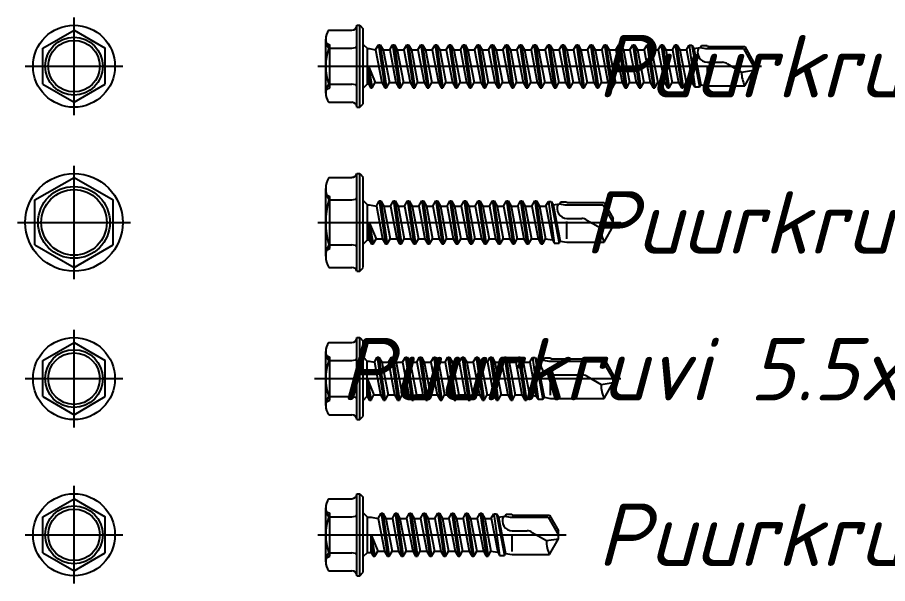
# Model space of a CAD drawing. Header units: millimetres. Extents: x -29692 to 34729, y -8412 to 43293.
# Drawn here: x -16572.2 to -16460.7, y 3917 to 3989.5 of the extents above; entities that cross this region are included whole.
import ezdxf

# ---------------------------------------------------------------- set-up
doc = ezdxf.new("R2010")
doc.units = ezdxf.units.MM
doc.layers.add('_0_004_Текст_01', color=7, linetype='Continuous', lineweight=18)
doc.styles.add('Malmerk_DZ_4', font='isocpeui.ttf', dxfattribs={"height": 4})

# ---------------------------------------------------------------- blocks, each defined once
blk = doc.blocks.new('Puurkruvi_5.5x25')
at = {"color": 0, "linetype": 'ByBlock', "lineweight": -2}
for p, q in [((-4.4, 4.62), (-1.45, 4.62)), ((-0.82, 5.25), (-0.45, 5.25)), ((-0.82, -5.25), (-0.82, 5.25)), ((-0.45, 5.25), (0, 4.8)), ((-0.45, -5.25), (-0.45, 5.25)), ((0, -4.8), (0, 4.8)), ((-4.8, -3.46), (-4.8, 3.46)), ((-4.4, 2.31), (-1.45, 2.31)), ((0, 2.8), (0.55, 2.25)), ((0.55, -2.25), (0.55, 2.25)), ((0.55, 2.25), (0.99, 2.25)), ((0.99, 2.25), (1.92, 2.1)), ((1.92, 2.1), (2.29, 2.75)), ((2.29, 2.75), (2.51, 2.75)), ((2.29, 2.75), (3.09, -2.75)), ((2.51, 2.75), (2.89, 2.1)), ((2.51, 2.75), (3.31, -2.75)), ((3.73, 2.1), (4.1, 2.75)), ((4.1, 2.75), (4.9, -2.75)), ((4.1, 2.75), (4.32, 2.75)), ((4.32, 2.75), (5.12, -2.75)), ((4.32, 2.75), (4.7, 2.1)), ((5.54, 2.1), (5.91, 2.75)), ((5.91, 2.75), (6.13, 2.75)), ((5.91, 2.75), (6.71, -2.75)), ((6.13, 2.75), (6.51, 2.1)), ((6.13, 2.75), (6.93, -2.75)), ((7.35, 2.1), (7.72, 2.75)), ((7.72, 2.75), (8.52, -2.75)), ((7.72, 2.75), (7.94, 2.75)), ((7.94, 2.75), (8.74, -2.75)), ((7.94, 2.75), (8.32, 2.1)), ((9.16, 2.1), (9.53, 2.75)), ((9.53, 2.75), (9.75, 2.75)), ((9.53, 2.75), (10.33, -2.75)), ((9.75, 2.75), (10.13, 2.1)), ((9.75, 2.75), (10.55, -2.75)), ((10.97, 2.1), (11.34, 2.75)), ((11.34, 2.75), (12.14, -2.75)), ((11.34, 2.75), (11.56, 2.75)), ((11.56, 2.75), (12.36, -2.75)), ((11.56, 2.75), (11.94, 2.1)), ((12.78, 2.1), (13.15, 2.75)), ((13.15, 2.75), (13.37, 2.75)), ((13.15, 2.75), (13.95, -2.75)), ((13.37, 2.75), (13.75, 2.1)), ((13.37, 2.75), (14.17, -2.75)), ((14.59, 2.1), (14.96, 2.75)), ((14.96, 2.75), (15.18, 2.75)), ((14.96, 2.75), (15.76, -2.75)), ((15.18, 2.75), (15.56, 2.1)), ((15.18, 2.75), (15.98, -2.75)), ((16.4, 2.11), (16.74, 2.69)), ((16.74, 2.69), (17.08, 2.69)), ((16.74, 2.69), (17.45, -2.64)), ((17.08, 2.69), (17.34, 2.25)), ((17.08, 2.69), (18.08, -2.64)), ((17.34, 2.25), (18.15, 2.38)), ((17.34, 2.25), (18.22, -2.39)), ((18.15, 2.38), (18.3, 2.64)), ((18.15, 2.38), (18.83, 2.25)), ((18.3, 2.64), (19.03, 2.64)), ((18.83, 2.25), (23.7, 2.25)), ((19.03, 2.64), (19.09, 2.53)), ((19.09, 2.53), (23.86, 2.53)), ((23.7, 2.25), (25, -0.05)), ((23.86, 2.53), (25, 0.5)), ((1.92, 2.1), (2.71, -2.1)), ((2.89, 2.1), (3.73, 2.1)), ((2.89, 2.1), (3.68, -2.1)), ((3.73, 2.1), (4.52, -2.1)), ((4.7, 2.1), (5.49, -2.1)), ((4.7, 2.1), (5.54, 2.1)), ((5.54, 2.1), (6.33, -2.1)), ((6.51, 2.1), (7.35, 2.1)), ((6.51, 2.1), (7.3, -2.1)), ((7.35, 2.1), (8.14, -2.1)), ((8.32, 2.1), (9.11, -2.1)), ((8.32, 2.1), (9.16, 2.1)), ((9.16, 2.1), (9.95, -2.1)), ((10.13, 2.1), (10.97, 2.1)), ((10.13, 2.1), (10.92, -2.1)), ((10.97, 2.1), (11.76, -2.1)), ((11.94, 2.1), (12.73, -2.1)), ((11.94, 2.1), (12.78, 2.1)), ((12.78, 2.1), (13.57, -2.1)), ((13.75, 2.1), (14.54, -2.1)), ((13.75, 2.1), (14.59, 2.1)), ((14.59, 2.1), (15.38, -2.1)), ((15.56, 2.1), (16.35, -2.1)), ((15.56, 2.1), (16.35, 2.1)), ((16.35, 2.1), (16.4, 2.11)), ((16.4, 2.11), (17.22, -2.24)), ((-5.8, 0), (26, 0)), ((0.99, -2.25), (0.99, 0)), ((0.99, 0), (1.87, -2.1)), ((0.99, 0), (1.5, -2.75)), ((0.99, 0), (1.28, -2.75)), ((19.07, 0.5), (21.01, 0.5)), ((19.07, -2.12), (19.07, 0.1)), ((21.65, 0.3), (23.46, -0.74)), ((25, -0.5), (25, 0.5)), ((23.46, -0.74), (25, -0.5)), ((23.86, -2.53), (25, -0.5)), ((1.5, -2.75), (1.87, -2.1)), ((1.87, -2.1), (2.71, -2.1)), ((2.71, -2.1), (3.09, -2.75)), ((3.31, -2.75), (3.68, -2.1)), ((3.68, -2.1), (4.52, -2.1)), ((4.52, -2.1), (4.9, -2.75)), ((5.12, -2.75), (5.49, -2.1)), ((5.49, -2.1), (6.33, -2.1)), ((6.33, -2.1), (6.71, -2.75)), ((6.93, -2.75), (7.3, -2.1)), ((7.3, -2.1), (8.14, -2.1)), ((8.14, -2.1), (8.52, -2.75)), ((8.74, -2.75), (9.11, -2.1)), ((9.11, -2.1), (9.95, -2.1)), ((9.95, -2.1), (10.33, -2.75)), ((10.55, -2.75), (10.92, -2.1)), ((10.92, -2.1), (11.76, -2.1)), ((11.76, -2.1), (12.14, -2.75)), ((12.36, -2.75), (12.73, -2.1)), ((12.73, -2.1), (13.57, -2.1)), ((13.57, -2.1), (13.95, -2.75)), ((14.17, -2.75), (14.54, -2.1)), ((14.54, -2.1), (15.38, -2.1)), ((15.38, -2.1), (15.76, -2.75)), ((15.98, -2.75), (16.35, -2.1)), ((16.35, -2.1), (17.22, -2.24)), ((-4.4, -2.31), (-1.45, -2.31)), ((0, -2.8), (0.55, -2.25)), ((0.55, -2.25), (0.99, -2.25)), ((0.99, -2.25), (1.28, -2.75)), ((1.28, -2.75), (1.5, -2.75)), ((3.09, -2.75), (3.31, -2.75)), ((4.9, -2.75), (5.12, -2.75)), ((6.71, -2.75), (6.93, -2.75)), ((8.52, -2.75), (8.74, -2.75)), ((10.33, -2.75), (10.55, -2.75)), ((12.14, -2.75), (12.36, -2.75)), ((13.95, -2.75), (14.17, -2.75)), ((15.76, -2.75), (15.98, -2.75)), ((17.22, -2.24), (17.45, -2.64)), ((17.45, -2.64), (18.08, -2.64)), ((18.08, -2.64), (18.22, -2.39)), ((18.22, -2.39), (19.07, -2.53)), ((19.07, -2.53), (23.86, -2.53)), ((-4.4, -4.62), (-1.45, -4.62)), ((-0.82, -5.25), (-0.45, -5.25)), ((-0.45, -5.25), (0, -4.8))]:
    blk.add_line(p, q, dxfattribs=at)
at = {"color": 0, "linetype": 'ByBlock', "lineweight": -2, "ltscale": 0.3}
for p, q in [((-4.8, 3), (-4.3, 2.75)), ((-4.3, -2.75), (-4.3, 2.75)), ((-4.8, -3), (-4.3, -2.75))]:
    blk.add_line(p, q, dxfattribs=at)
at = {"color": 0, "linetype": 'ByBlock', "lineweight": -2}
for points in [[(-1.45, 2.31), (-1.01, 2.4), (-0.82, 2.61)], [(-0.82, -2.61), (-1.01, -2.4), (-1.45, -2.31)]]:
    blk.add_lwpolyline(points, dxfattribs=at)
for centre, radius, start, end in [((-2.93, 3.46), 1.87, 141.7868, 218.2132), ((-1.45, 5.25), 0.631, 270, 0), ((2.07, 0), 6.87, 160.3471, 199.6529), ((19.11, 1.79), 1.29, 154.1863, 268.3379), ((21.01, -0.63), 1.13, 55.3314, 89.8989), ((27.29, -0.82), 3.83, 178.9419, 206.5256), ((-2.93, -3.46), 1.87, 141.7868, 218.2136), ((-1.45, -5.25), 0.631, 0, 90)]:
    blk.add_arc(centre, radius, start, end, dxfattribs=at)
blk = doc.blocks.new('Puurkruvi 5.5 pealt')
at = {"color": 0, "linetype": 'ByBlock', "lineweight": -2}
for p, q in [((0, -6.25), (0, 6.25)), ((-4, 2.31), (0, 4.62)), ((0, 4.62), (4, 2.31)), ((-4, -2.31), (-4, 2.31)), ((4, -2.31), (4, 2.31)), ((-6.25, 0), (6.25, 0)), ((-4, -2.31), (0, -4.62)), ((0, -4.62), (4, -2.31))]:
    blk.add_line(p, q, dxfattribs=at)
for radius in [5.25, 3.7, 3.3]:
    blk.add_circle((0, 0), radius, dxfattribs=at)
blk = doc.blocks.new('Puurkruvi 5.5 pealt M10')
at = {"color": 0, "linetype": 'ByBlock', "lineweight": -2}
for p, q in [((0, -7.25), (0, 7.25)), ((-5, 2.89), (0, 5.77)), ((0, 5.77), (5, 2.89)), ((-5, -2.89), (-5, 2.89)), ((5, -2.89), (5, 2.89)), ((-7.25, 0), (7.25, 0)), ((-5, -2.89), (0, -5.77)), ((0, -5.77), (5, -2.89))]:
    blk.add_line(p, q, dxfattribs=at)
for radius in [6.25, 4.6, 4.2]:
    blk.add_circle((0, 0), radius, dxfattribs=at)
blk = doc.blocks.new('Puurkruvi 5.5x32')
at = {"color": 0, "linetype": 'ByBlock', "lineweight": -2}
for p, q in [((-4.4, 5.77), (-1.45, 5.77)), ((-0.82, 6.25), (-0.45, 6.25)), ((-0.82, -6.25), (-0.82, 6.25)), ((-0.45, 6.25), (0, 5.8)), ((-0.45, -6.25), (-0.45, 6.25)), ((0, -5.77), (0, 5.77)), ((-4.8, -4.33), (-4.8, 4.33)), ((-4.4, 2.89), (-1.45, 2.89)), ((0, 2.8), (0.55, 2.25)), ((0.55, -2.25), (0.55, 2.25)), ((0.55, 2.25), (0.75, 2.25)), ((0.75, 2.25), (1.68, 2.1)), ((1.68, 2.1), (2.05, 2.75)), ((2.05, 2.75), (2.27, 2.75)), ((2.05, 2.75), (2.85, -2.75)), ((2.27, 2.75), (2.65, 2.1)), ((2.27, 2.75), (3.07, -2.75)), ((3.49, 2.1), (3.86, 2.75)), ((3.86, 2.75), (4.66, -2.75)), ((3.86, 2.75), (4.08, 2.75)), ((4.08, 2.75), (4.88, -2.75)), ((4.08, 2.75), (4.46, 2.1)), ((5.3, 2.1), (5.67, 2.75)), ((5.67, 2.75), (5.89, 2.75)), ((5.67, 2.75), (6.47, -2.75)), ((5.89, 2.75), (6.27, 2.1)), ((5.89, 2.75), (6.69, -2.75)), ((7.11, 2.1), (7.48, 2.75)), ((7.48, 2.75), (8.28, -2.75)), ((7.48, 2.75), (7.7, 2.75)), ((7.7, 2.75), (8.5, -2.75)), ((7.7, 2.75), (8.08, 2.1)), ((8.92, 2.1), (9.29, 2.75)), ((9.29, 2.75), (9.51, 2.75)), ((9.29, 2.75), (10.09, -2.75)), ((9.51, 2.75), (9.89, 2.1)), ((9.51, 2.75), (10.31, -2.75)), ((10.73, 2.1), (11.1, 2.75)), ((11.1, 2.75), (11.9, -2.75)), ((11.1, 2.75), (11.32, 2.75)), ((11.32, 2.75), (12.12, -2.75)), ((11.32, 2.75), (11.7, 2.1)), ((12.54, 2.1), (12.91, 2.75)), ((12.91, 2.75), (13.13, 2.75)), ((12.91, 2.75), (13.71, -2.75)), ((13.13, 2.75), (13.51, 2.1)), ((13.13, 2.75), (13.93, -2.75)), ((14.35, 2.1), (14.72, 2.75)), ((14.72, 2.75), (15.52, -2.75)), ((14.72, 2.75), (14.94, 2.75)), ((14.94, 2.75), (15.74, -2.75)), ((14.94, 2.75), (15.32, 2.1)), ((16.16, 2.1), (16.53, 2.75)), ((16.53, 2.75), (16.75, 2.75)), ((16.53, 2.75), (17.33, -2.75)), ((16.75, 2.75), (17.13, 2.1)), ((16.75, 2.75), (17.55, -2.75)), ((17.97, 2.1), (18.34, 2.75)), ((18.34, 2.75), (19.14, -2.75)), ((18.34, 2.75), (18.56, 2.75)), ((18.56, 2.75), (19.36, -2.75)), ((18.56, 2.75), (18.94, 2.1)), ((19.78, 2.1), (20.15, 2.75)), ((20.15, 2.75), (20.37, 2.75)), ((20.15, 2.75), (20.95, -2.75)), ((20.37, 2.75), (20.75, 2.1)), ((20.37, 2.75), (21.17, -2.75)), ((21.59, 2.1), (21.96, 2.75)), ((21.96, 2.75), (22.18, 2.75)), ((21.96, 2.75), (22.76, -2.75)), ((22.18, 2.75), (22.56, 2.1)), ((22.18, 2.75), (22.98, -2.75)), ((23.4, 2.11), (23.74, 2.69)), ((23.74, 2.69), (24.08, 2.69)), ((23.74, 2.69), (24.45, -2.64)), ((24.08, 2.69), (24.34, 2.25)), ((24.08, 2.69), (25.08, -2.64)), ((24.34, 2.25), (25.15, 2.38)), ((24.34, 2.25), (25.22, -2.39)), ((25.15, 2.38), (25.3, 2.64)), ((25.15, 2.38), (25.83, 2.25)), ((25.3, 2.64), (26.03, 2.64)), ((25.83, 2.25), (30.7, 2.25)), ((26.03, 2.64), (26.09, 2.53)), ((26.09, 2.53), (30.86, 2.53)), ((30.7, 2.25), (32, -0.05)), ((30.86, 2.53), (32, 0.5)), ((1.68, 2.1), (2.47, -2.1)), ((2.65, 2.1), (3.49, 2.1)), ((2.65, 2.1), (3.44, -2.1)), ((3.49, 2.1), (4.28, -2.1)), ((4.46, 2.1), (5.25, -2.1)), ((4.46, 2.1), (5.3, 2.1)), ((5.3, 2.1), (6.09, -2.1)), ((6.27, 2.1), (7.11, 2.1)), ((6.27, 2.1), (7.06, -2.1)), ((7.11, 2.1), (7.9, -2.1)), ((8.08, 2.1), (8.87, -2.1)), ((8.08, 2.1), (8.92, 2.1)), ((8.92, 2.1), (9.71, -2.1)), ((9.89, 2.1), (10.73, 2.1)), ((9.89, 2.1), (10.68, -2.1)), ((10.73, 2.1), (11.52, -2.1)), ((11.7, 2.1), (12.49, -2.1)), ((11.7, 2.1), (12.54, 2.1)), ((12.54, 2.1), (13.33, -2.1)), ((13.51, 2.1), (14.35, 2.1)), ((13.51, 2.1), (14.3, -2.1)), ((14.35, 2.1), (15.14, -2.1)), ((15.32, 2.1), (16.11, -2.1)), ((15.32, 2.1), (16.16, 2.1)), ((16.16, 2.1), (16.95, -2.1)), ((17.13, 2.1), (17.97, 2.1)), ((17.13, 2.1), (17.92, -2.1)), ((17.97, 2.1), (18.76, -2.1)), ((18.94, 2.1), (19.73, -2.1)), ((18.94, 2.1), (19.78, 2.1)), ((19.78, 2.1), (20.57, -2.1)), ((20.75, 2.1), (21.54, -2.1)), ((20.75, 2.1), (21.59, 2.1)), ((21.59, 2.1), (22.38, -2.1)), ((22.56, 2.1), (23.35, -2.1)), ((22.56, 2.1), (23.35, 2.1)), ((23.35, 2.1), (23.4, 2.11)), ((23.4, 2.11), (24.22, -2.24)), ((-5.8, 0), (33, 0)), ((0.75, -2.25), (0.75, 0)), ((0.75, 0), (1.63, -2.1)), ((0.75, 0), (1.26, -2.75)), ((0.75, 0), (1.04, -2.75)), ((26.07, 0.5), (28.01, 0.5)), ((26.07, -2.12), (26.07, 0.1)), ((28.65, 0.3), (30.46, -0.74)), ((32, -0.5), (32, 0.5)), ((30.46, -0.74), (32, -0.5)), ((30.86, -2.52), (32, -0.5)), ((1.26, -2.75), (1.63, -2.1)), ((1.63, -2.1), (2.47, -2.1)), ((2.47, -2.1), (2.85, -2.75)), ((3.07, -2.75), (3.44, -2.1)), ((3.44, -2.1), (4.28, -2.1)), ((4.28, -2.1), (4.66, -2.75)), ((4.88, -2.75), (5.25, -2.1)), ((5.25, -2.1), (6.09, -2.1)), ((6.09, -2.1), (6.47, -2.75)), ((6.69, -2.75), (7.06, -2.1)), ((7.06, -2.1), (7.9, -2.1)), ((7.9, -2.1), (8.28, -2.75)), ((8.5, -2.75), (8.87, -2.1)), ((8.87, -2.1), (9.71, -2.1)), ((9.71, -2.1), (10.09, -2.75)), ((10.31, -2.75), (10.68, -2.1)), ((10.68, -2.1), (11.52, -2.1)), ((11.52, -2.1), (11.9, -2.75)), ((12.12, -2.75), (12.49, -2.1)), ((12.49, -2.1), (13.33, -2.1)), ((13.33, -2.1), (13.71, -2.75)), ((13.93, -2.75), (14.3, -2.1)), ((14.3, -2.1), (15.14, -2.1)), ((15.14, -2.1), (15.52, -2.75)), ((15.74, -2.75), (16.11, -2.1)), ((16.11, -2.1), (16.95, -2.1)), ((16.95, -2.1), (17.33, -2.75)), ((17.55, -2.75), (17.92, -2.1)), ((17.92, -2.1), (18.76, -2.1)), ((18.76, -2.1), (19.14, -2.75)), ((19.36, -2.75), (19.73, -2.1)), ((19.73, -2.1), (20.57, -2.1)), ((20.57, -2.1), (20.95, -2.75)), ((21.17, -2.75), (21.54, -2.1)), ((21.54, -2.1), (22.38, -2.1)), ((22.38, -2.1), (22.76, -2.75)), ((22.98, -2.75), (23.35, -2.1)), ((23.35, -2.1), (24.22, -2.24)), ((-4.4, -2.89), (-1.45, -2.89)), ((0, -2.8), (0.55, -2.25)), ((0.55, -2.25), (0.75, -2.25)), ((0.75, -2.25), (1.04, -2.75)), ((1.04, -2.75), (1.26, -2.75)), ((2.85, -2.75), (3.07, -2.75)), ((4.66, -2.75), (4.88, -2.75)), ((6.47, -2.75), (6.69, -2.75)), ((8.28, -2.75), (8.5, -2.75)), ((10.09, -2.75), (10.31, -2.75)), ((11.9, -2.75), (12.12, -2.75)), ((13.71, -2.75), (13.93, -2.75)), ((15.52, -2.75), (15.74, -2.75)), ((17.33, -2.75), (17.55, -2.75)), ((19.14, -2.75), (19.36, -2.75)), ((20.95, -2.75), (21.17, -2.75)), ((22.76, -2.75), (22.98, -2.75)), ((24.22, -2.24), (24.45, -2.64)), ((24.45, -2.64), (25.08, -2.64)), ((25.08, -2.64), (25.22, -2.39)), ((25.22, -2.39), (26.07, -2.52)), ((26.07, -2.52), (30.86, -2.52)), ((-4.4, -5.77), (-1.45, -5.77)), ((-0.82, -6.25), (-0.45, -6.25)), ((-0.45, -6.25), (0, -5.8))]:
    blk.add_line(p, q, dxfattribs=at)
at = {"color": 0, "linetype": 'ByBlock', "lineweight": -2, "ltscale": 0.3}
for p, q in [((-4.8, 3.58), (-4.3, 3.33)), ((-4.3, -3.33), (-4.3, 3.33)), ((-4.8, -3.58), (-4.3, -3.33))]:
    blk.add_line(p, q, dxfattribs=at)
at = {"color": 0, "linetype": 'ByBlock', "lineweight": -2}
for points in [[(-1.45, 2.89), (-1.01, 2.97), (-0.82, 3.19)], [(-0.82, -3.19), (-1.01, -2.97), (-1.45, -2.89)]]:
    blk.add_lwpolyline(points, dxfattribs=at)
for centre, radius, start, end in [((-2, 4.33), 2.8, 149.0209, 210.9791), ((-1.44, 6.42), 0.642, 269.0048, 345.0939), ((5.82, 0), 10.62, 164.2221, 195.7779), ((26.11, 1.79), 1.29, 154.1863, 268.3379), ((28.01, -0.63), 1.13, 55.3314, 89.8989), ((34.29, -0.82), 3.83, 178.9419, 206.5256), ((-2, -4.33), 2.8, 149.0211, 210.9793), ((-1.44, -6.42), 0.642, 14.9061, 90.9952)]:
    blk.add_arc(centre, radius, start, end, dxfattribs=at)
blk = doc.blocks.new('Puurkruvi_5.5x50')
at = {"color": 0, "linetype": 'ByBlock', "lineweight": -2}
for p, q in [((-4.4, 4.618808), (-1.454381, 4.618808)), ((-0.823189, 5.25), (-0.45, 5.25)), ((-0.823189, -5.25), (-0.823189, 5.25)), ((-0.45, 5.25), (0, 4.8)), ((-0.45, -5.25), (-0.45, 5.25)), ((0, -4.8), (0, 4.8)), ((-4.8, -3.464094), (-4.8, 3.464106)), ((-4.4, 2.309404), (-1.454381, 2.309404)), ((0, 2.8), (0.552064, 2.247936)), ((0.552064, -2.247936), (0.552064, 2.247936)), ((0.552064, 2.247936), (0.75, 2.247936)), ((0.75, 2.247936), (1.57763, 2.1)), ((1.57763, 2.1), (1.952908, 2.75)), ((1.952908, 2.75), (2.170133, 2.75)), ((1.952908, 2.75), (2.749867, -2.75)), ((2.170133, 2.75), (2.545411, 2.1)), ((2.170133, 2.75), (2.967092, -2.75)), ((3.38763, 2.1), (3.762908, 2.75)), ((3.762908, 2.75), (4.559867, -2.75)), ((3.762908, 2.75), (3.980133, 2.75)), ((3.980133, 2.75), (4.777092, -2.75)), ((3.980133, 2.75), (4.355411, 2.1)), ((5.19763, 2.1), (5.572908, 2.75)), ((5.572908, 2.75), (5.790133, 2.75)), ((5.572908, 2.75), (6.369867, -2.75)), ((5.790133, 2.75), (6.165411, 2.1)), ((5.790133, 2.75), (6.587092, -2.75)), ((7.00763, 2.1), (7.382908, 2.75)), ((7.382908, 2.75), (8.179867, -2.75)), ((7.382908, 2.75), (7.600133, 2.75)), ((7.600133, 2.75), (8.397092, -2.75)), ((7.600133, 2.75), (7.975411, 2.1)), ((8.81763, 2.1), (9.192908, 2.75)), ((9.192908, 2.75), (9.410133, 2.75)), ((9.192908, 2.75), (9.989867, -2.75)), ((9.410133, 2.75), (9.785411, 2.1)), ((9.410133, 2.75), (10.207092, -2.75)), ((10.62763, 2.1), (11.002908, 2.75)), ((11.002908, 2.75), (11.799867, -2.75)), ((11.002908, 2.75), (11.220133, 2.75)), ((11.220133, 2.75), (12.017092, -2.75)), ((11.220133, 2.75), (11.595411, 2.1)), ((12.43763, 2.1), (12.812908, 2.75)), ((12.812908, 2.75), (13.030133, 2.75)), ((12.812908, 2.75), (13.609867, -2.75)), ((13.030133, 2.75), (13.405411, 2.1)), ((13.030133, 2.75), (13.827092, -2.75)), ((14.24763, 2.1), (14.622908, 2.75)), ((14.622908, 2.75), (15.419867, -2.75)), ((14.622908, 2.75), (14.840133, 2.75)), ((14.840133, 2.75), (15.637092, -2.75)), ((14.840133, 2.75), (15.215411, 2.1)), ((16.05763, 2.1), (16.432908, 2.75)), ((16.432908, 2.75), (16.650133, 2.75)), ((16.432908, 2.75), (17.229867, -2.75)), ((16.650133, 2.75), (17.025411, 2.1)), ((16.650133, 2.75), (17.447092, -2.75)), ((17.86763, 2.1), (18.242908, 2.75)), ((18.242908, 2.75), (19.039867, -2.75)), ((18.242908, 2.75), (18.460133, 2.75)), ((18.460133, 2.75), (19.257092, -2.75)), ((18.460133, 2.75), (18.835411, 2.1)), ((19.67763, 2.1), (20.052908, 2.75)), ((20.052908, 2.75), (20.270133, 2.75)), ((20.052908, 2.75), (20.849867, -2.75)), ((20.270133, 2.75), (20.645411, 2.1)), ((20.270133, 2.75), (21.067092, -2.75)), ((21.48763, 2.1), (21.862908, 2.75)), ((21.862908, 2.75), (22.080133, 2.75)), ((21.862908, 2.75), (22.659867, -2.75)), ((22.080133, 2.75), (22.455411, 2.1)), ((22.080133, 2.75), (22.877092, -2.75)), ((23.29763, 2.1), (23.672908, 2.75)), ((23.672908, 2.75), (23.890133, 2.75)), ((23.672908, 2.75), (24.469867, -2.75)), ((23.890133, 2.75), (24.265411, 2.1)), ((23.890133, 2.75), (24.687092, -2.75)), ((25.10763, 2.1), (25.482908, 2.75)), ((25.482908, 2.75), (25.700133, 2.75)), ((25.482908, 2.75), (26.279867, -2.75)), ((25.700133, 2.75), (26.075411, 2.1)), ((25.700133, 2.75), (26.497092, -2.75)), ((26.91763, 2.1), (27.292908, 2.75)), ((27.292908, 2.75), (27.510133, 2.75)), ((27.292908, 2.75), (28.089867, -2.75)), ((27.510133, 2.75), (27.885411, 2.1)), ((27.510133, 2.75), (28.307092, -2.75)), ((28.72763, 2.1), (29.102908, 2.75)), ((29.102908, 2.75), (29.320133, 2.75)), ((29.102908, 2.75), (29.899867, -2.75)), ((29.320133, 2.75), (29.695411, 2.1)), ((29.320133, 2.75), (30.117092, -2.75)), ((30.53763, 2.1), (30.912908, 2.75)), ((30.912908, 2.75), (31.130133, 2.75)), ((30.912908, 2.75), (31.709867, -2.75)), ((31.130133, 2.75), (31.505411, 2.1)), ((31.130133, 2.75), (31.927092, -2.75)), ((32.34763, 2.1), (32.722908, 2.75)), ((32.722908, 2.75), (32.940133, 2.75)), ((32.722908, 2.75), (33.519867, -2.75)), ((32.940133, 2.75), (33.315411, 2.1)), ((32.940133, 2.75), (33.737092, -2.75)), ((34.15763, 2.1), (34.532908, 2.75)), ((34.532908, 2.75), (34.750133, 2.75)), ((34.532908, 2.75), (35.329867, -2.75)), ((34.750133, 2.75), (35.125411, 2.1)), ((34.750133, 2.75), (35.547092, -2.75)), ((35.96763, 2.1), (36.342908, 2.75)), ((36.342908, 2.75), (36.560133, 2.75)), ((36.342908, 2.75), (37.139867, -2.75)), ((36.560133, 2.75), (36.935411, 2.1)), ((36.560133, 2.75), (37.357092, -2.75)), ((37.77763, 2.1), (38.152908, 2.75)), ((38.152908, 2.75), (38.370133, 2.75)), ((38.152908, 2.75), (38.949867, -2.75)), ((38.370133, 2.75), (38.745411, 2.1)), ((38.370133, 2.75), (39.167092, -2.75)), ((39.58763, 2.1), (39.962908, 2.75)), ((39.962908, 2.75), (40.180133, 2.75)), ((39.962908, 2.75), (40.759867, -2.75)), ((40.180133, 2.75), (40.555411, 2.1)), ((40.180133, 2.75), (40.977092, -2.75)), ((41.396295, 2.106869), (41.73513, 2.69375)), ((41.73513, 2.69375), (42.081491, 2.69375)), ((41.73513, 2.69375), (42.452892, -2.6375)), ((42.081491, 2.69375), (42.335524, 2.253752)), ((42.081491, 2.69375), (43.077338, -2.6375)), ((42.335524, 2.253752), (43.152897, 2.381578)), ((42.335524, 2.253752), (43.219116, -2.391933)), ((43.152897, 2.381578), (43.300654, 2.6375)), ((43.152897, 2.381578), (43.827847, 2.25)), ((43.300654, 2.6375), (44.027847, 2.6375)), ((43.827847, 2.25), (48.700962, 2.25)), ((44.027847, 2.6375), (44.092799, 2.525)), ((44.092799, 2.525), (48.859733, 2.525)), ((48.700962, 2.25), (50, -0.05)), ((48.859733, 2.525), (50, 0.5)), ((1.57763, 2.1), (2.374589, -2.1)), ((2.545411, 2.1), (3.38763, 2.1)), ((2.545411, 2.1), (3.34237, -2.1)), ((3.38763, 2.1), (4.184589, -2.1)), ((4.355411, 2.1), (5.15237, -2.1)), ((4.355411, 2.1), (5.19763, 2.1)), ((5.19763, 2.1), (5.994589, -2.1)), ((6.165411, 2.1), (7.00763, 2.1)), ((6.165411, 2.1), (6.96237, -2.1)), ((7.00763, 2.1), (7.804589, -2.1)), ((7.975411, 2.1), (8.77237, -2.1)), ((7.975411, 2.1), (8.81763, 2.1)), ((8.81763, 2.1), (9.614589, -2.1)), ((9.785411, 2.1), (10.62763, 2.1)), ((9.785411, 2.1), (10.58237, -2.1)), ((10.62763, 2.1), (11.424589, -2.1)), ((11.595411, 2.1), (12.39237, -2.1)), ((11.595411, 2.1), (12.43763, 2.1)), ((12.43763, 2.1), (13.234589, -2.1)), ((13.405411, 2.1), (14.24763, 2.1)), ((13.405411, 2.1), (14.20237, -2.1)), ((14.24763, 2.1), (15.044589, -2.1)), ((15.215411, 2.1), (16.01237, -2.1)), ((15.215411, 2.1), (16.05763, 2.1)), ((16.05763, 2.1), (16.854589, -2.1)), ((17.025411, 2.1), (17.86763, 2.1)), ((17.025411, 2.1), (17.82237, -2.1)), ((17.86763, 2.1), (18.664589, -2.1)), ((18.835411, 2.1), (19.63237, -2.1)), ((18.835411, 2.1), (19.67763, 2.1)), ((19.67763, 2.1), (20.474589, -2.1)), ((20.645411, 2.1), (21.44237, -2.1)), ((20.645411, 2.1), (21.48763, 2.1)), ((21.48763, 2.1), (22.284589, -2.1)), ((22.455411, 2.1), (23.25237, -2.1)), ((22.455411, 2.1), (23.29763, 2.1)), ((23.29763, 2.1), (24.094589, -2.1)), ((24.265411, 2.1), (25.06237, -2.1)), ((24.265411, 2.1), (25.10763, 2.1)), ((25.10763, 2.1), (25.904589, -2.1)), ((26.075411, 2.1), (26.87237, -2.1)), ((26.075411, 2.1), (26.91763, 2.1)), ((26.91763, 2.1), (27.714589, -2.1)), ((27.885411, 2.1), (28.68237, -2.1)), ((27.885411, 2.1), (28.72763, 2.1)), ((28.72763, 2.1), (29.524589, -2.1)), ((29.695411, 2.1), (30.49237, -2.1)), ((29.695411, 2.1), (30.53763, 2.1)), ((30.53763, 2.1), (31.334589, -2.1)), ((31.505411, 2.1), (32.30237, -2.1)), ((31.505411, 2.1), (32.34763, 2.1)), ((32.34763, 2.1), (33.144589, -2.1)), ((33.315411, 2.1), (34.11237, -2.1)), ((33.315411, 2.1), (34.15763, 2.1)), ((34.15763, 2.1), (34.954589, -2.1)), ((35.125411, 2.1), (35.92237, -2.1)), ((35.125411, 2.1), (35.96763, 2.1)), ((35.96763, 2.1), (36.764589, -2.1)), ((36.935411, 2.1), (37.73237, -2.1)), ((36.935411, 2.1), (37.77763, 2.1)), ((37.77763, 2.1), (38.574589, -2.1)), ((38.745411, 2.1), (39.54237, -2.1)), ((38.745411, 2.1), (39.58763, 2.1)), ((39.58763, 2.1), (40.384589, -2.1)), ((40.555411, 2.1), (41.35237, -2.1)), ((40.555411, 2.1), (41.35237, 2.1)), ((41.35237, 2.1), (41.396295, 2.106869)), ((41.396295, 2.106869), (42.220994, -2.235841)), ((-5.8, 0), (51, 0)), ((0.65, -2.247936), (0.65, 0)), ((0.65, 0), (1.53237, -2.1)), ((0.65, 0), (1.157092, -2.75)), ((0.65, 0), (0.939867, -2.75)), ((44.07, 0.5), (46.008303, 0.5)), ((44.07, -2.125), (44.07, 0.1)), ((46.650168, 0.299038), (48.45734, -0.744333)), ((50, -0.5), (50, 0.5)), ((48.45734, -0.744333), (50, -0.5)), ((48.859733, -2.525), (50, -0.5)), ((1.157092, -2.75), (1.53237, -2.1)), ((1.53237, -2.1), (2.374589, -2.1)), ((2.374589, -2.1), (2.749867, -2.75)), ((2.967092, -2.75), (3.34237, -2.1)), ((3.34237, -2.1), (4.184589, -2.1)), ((4.184589, -2.1), (4.559867, -2.75)), ((4.777092, -2.75), (5.15237, -2.1)), ((5.15237, -2.1), (5.994589, -2.1)), ((5.994589, -2.1), (6.369867, -2.75)), ((6.587092, -2.75), (6.96237, -2.1)), ((6.96237, -2.1), (7.804589, -2.1)), ((7.804589, -2.1), (8.179867, -2.75)), ((8.397092, -2.75), (8.77237, -2.1)), ((8.77237, -2.1), (9.614589, -2.1)), ((9.614589, -2.1), (9.989867, -2.75)), ((10.207092, -2.75), (10.58237, -2.1)), ((10.58237, -2.1), (11.424589, -2.1)), ((11.424589, -2.1), (11.799867, -2.75)), ((12.017092, -2.75), (12.39237, -2.1)), ((12.39237, -2.1), (13.234589, -2.1)), ((13.234589, -2.1), (13.609867, -2.75)), ((13.827092, -2.75), (14.20237, -2.1)), ((14.20237, -2.1), (15.044589, -2.1)), ((15.044589, -2.1), (15.419867, -2.75)), ((15.637092, -2.75), (16.01237, -2.1)), ((16.01237, -2.1), (16.854589, -2.1)), ((16.854589, -2.1), (17.229867, -2.75)), ((17.447092, -2.75), (17.82237, -2.1)), ((17.82237, -2.1), (18.664589, -2.1)), ((18.664589, -2.1), (19.039867, -2.75)), ((19.257092, -2.75), (19.63237, -2.1)), ((19.63237, -2.1), (20.474589, -2.1)), ((20.474589, -2.1), (20.849867, -2.75)), ((21.067092, -2.75), (21.44237, -2.1)), ((21.44237, -2.1), (22.284589, -2.1)), ((22.284589, -2.1), (22.659867, -2.75)), ((22.877092, -2.75), (23.25237, -2.1)), ((23.25237, -2.1), (24.094589, -2.1)), ((24.094589, -2.1), (24.469867, -2.75)), ((24.687092, -2.75), (25.06237, -2.1)), ((25.06237, -2.1), (25.904589, -2.1)), ((25.904589, -2.1), (26.279867, -2.75)), ((26.497092, -2.75), (26.87237, -2.1)), ((26.87237, -2.1), (27.714589, -2.1)), ((27.714589, -2.1), (28.089867, -2.75)), ((28.307092, -2.75), (28.68237, -2.1)), ((28.68237, -2.1), (29.524589, -2.1)), ((29.524589, -2.1), (29.899867, -2.75)), ((30.117092, -2.75), (30.49237, -2.1)), ((30.49237, -2.1), (31.334589, -2.1)), ((31.334589, -2.1), (31.709867, -2.75)), ((31.927092, -2.75), (32.30237, -2.1)), ((32.30237, -2.1), (33.144589, -2.1)), ((33.144589, -2.1), (33.519867, -2.75)), ((33.737092, -2.75), (34.11237, -2.1)), ((34.11237, -2.1), (34.954589, -2.1)), ((34.954589, -2.1), (35.329867, -2.75)), ((35.547092, -2.75), (35.92237, -2.1)), ((35.92237, -2.1), (36.764589, -2.1)), ((36.764589, -2.1), (37.139867, -2.75)), ((37.357092, -2.75), (37.73237, -2.1)), ((37.73237, -2.1), (38.574589, -2.1)), ((38.574589, -2.1), (38.949867, -2.75)), ((39.167092, -2.75), (39.54237, -2.1)), ((39.54237, -2.1), (40.384589, -2.1)), ((40.384589, -2.1), (40.759867, -2.75)), ((40.977092, -2.75), (41.35237, -2.1)), ((41.35237, -2.1), (42.220994, -2.235841)), ((-4.4, -2.309404), (-1.454381, -2.309404)), ((0, -2.8), (0.552064, -2.247936)), ((0.552064, -2.247936), (0.65, -2.247936)), ((0.65, -2.247936), (0.939867, -2.75)), ((0.939867, -2.75), (1.157092, -2.75)), ((2.749867, -2.75), (2.967092, -2.75)), ((4.559867, -2.75), (4.777092, -2.75)), ((6.369867, -2.75), (6.587092, -2.75)), ((8.179867, -2.75), (8.397092, -2.75)), ((9.989867, -2.75), (10.207092, -2.75)), ((11.799867, -2.75), (12.017092, -2.75)), ((13.609867, -2.75), (13.827092, -2.75)), ((15.419867, -2.75), (15.637092, -2.75)), ((17.229867, -2.75), (17.447092, -2.75)), ((19.039867, -2.75), (19.257092, -2.75)), ((20.849867, -2.75), (21.067092, -2.75)), ((22.659867, -2.75), (22.877092, -2.75)), ((24.469867, -2.75), (24.687092, -2.75)), ((26.279867, -2.75), (26.497092, -2.75)), ((28.089867, -2.75), (28.307092, -2.75)), ((29.899867, -2.75), (30.117092, -2.75)), ((31.709867, -2.75), (31.927092, -2.75)), ((33.519867, -2.75), (33.737092, -2.75)), ((35.329867, -2.75), (35.547092, -2.75)), ((37.139867, -2.75), (37.357092, -2.75)), ((38.949867, -2.75), (39.167092, -2.75)), ((40.759867, -2.75), (40.977092, -2.75)), ((42.220994, -2.235841), (42.452892, -2.6375)), ((42.452892, -2.6375), (43.077338, -2.6375)), ((43.077338, -2.6375), (43.219116, -2.391933)), ((43.219116, -2.391933), (44.07, -2.525)), ((44.07, -2.525), (48.859733, -2.525)), ((-4.4, -4.618808), (-1.454381, -4.618808)), ((-0.823189, -5.25), (-0.45, -5.25)), ((-0.45, -5.25), (0, -4.8))]:
    blk.add_line(p, q, dxfattribs=at)
at = {"color": 0, "linetype": 'ByBlock', "lineweight": -2, "ltscale": 0.3}
for p, q in [((-4.8, 3), (-4.3, 2.75)), ((-4.3, -2.75), (-4.3, 2.75)), ((-4.8, -3), (-4.3, -2.75))]:
    blk.add_line(p, q, dxfattribs=at)
at = {"color": 0, "linetype": 'ByBlock', "lineweight": -2}
for points in [[(-1.454381, 2.309404), (-1.008061, 2.397272), (-0.823189, 2.609404)], [(-0.823189, -2.609404), (-1.008061, -2.397272), (-1.454381, -2.309404)]]:
    blk.add_lwpolyline(points, dxfattribs=at)
for centre, radius, start, end in [((-2.933329, 3.464106), 1.866671, 141.786836, 218.213164), ((-1.454381, 5.25), 0.631192, 270, 0), ((2.066649, 0.000006), 6.866649, 160.347115, 199.652885), ((44.10738, 1.788223), 1.288766, 154.18628755, 268.33791859), ((46.006306, -0.631906), 1.131907, 55.33138379, 89.89891716), ((52.285556, -0.815037), 3.828869, 178.94191889, 206.52558538), ((-2.933329, -3.464094), 1.866671, 141.786836, 218.213639), ((-1.454381, -5.25), 0.631192, 0, 90)]:
    blk.add_arc(centre, radius, start, end, dxfattribs=at)
blk = doc.blocks.new('Puurkruvi_5.5x32_pikem_puur')
at = {"color": 0, "linetype": 'ByBlock', "lineweight": -2}
for p, q in [((-4.4, 4.62), (-1.45, 4.62)), ((-0.82, 5.25), (-0.45, 5.25)), ((-0.82, -5.25), (-0.82, 5.25)), ((-0.45, 5.25), (0, 4.8)), ((-0.45, -5.25), (-0.45, 5.25)), ((0, -4.8), (0, 4.8)), ((-4.8, -3.46), (-4.8, 3.46)), ((-4.4, 2.31), (-1.45, 2.31)), ((0, 2.8), (0.49, 2.25)), ((0.49, -2.25), (0.49, 2.25)), ((0.49, 2.25), (0.75, 2.25)), ((0.75, 2.25), (1.42, 2.1)), ((1.42, 2.1), (1.79, 2.75)), ((1.79, 2.75), (2.01, 2.75)), ((1.79, 2.75), (2.59, -2.75)), ((2.01, 2.75), (2.39, 2.1)), ((2.01, 2.75), (2.81, -2.75)), ((3.23, 2.1), (3.6, 2.75)), ((3.6, 2.75), (4.4, -2.75)), ((3.6, 2.75), (3.82, 2.75)), ((3.82, 2.75), (4.62, -2.75)), ((3.82, 2.75), (4.2, 2.1)), ((5.04, 2.1), (5.41, 2.75)), ((5.41, 2.75), (5.63, 2.75)), ((5.41, 2.75), (6.21, -2.75)), ((5.63, 2.75), (6.01, 2.1)), ((5.63, 2.75), (6.43, -2.75)), ((6.85, 2.1), (7.22, 2.75)), ((7.22, 2.75), (7.44, 2.75)), ((7.22, 2.75), (8.02, -2.75)), ((7.44, 2.75), (7.82, 2.1)), ((7.44, 2.75), (8.24, -2.75)), ((8.66, 2.1), (9.03, 2.75)), ((9.03, 2.75), (9.25, 2.75)), ((9.03, 2.75), (9.83, -2.75)), ((9.25, 2.75), (9.63, 2.1)), ((9.25, 2.75), (10.05, -2.75)), ((10.47, 2.1), (10.84, 2.75)), ((10.84, 2.75), (11.06, 2.75)), ((10.84, 2.75), (11.64, -2.75)), ((11.06, 2.75), (11.44, 2.1)), ((11.06, 2.75), (11.86, -2.75)), ((12.28, 2.1), (12.65, 2.75)), ((12.65, 2.75), (12.87, 2.75)), ((12.65, 2.75), (13.45, -2.75)), ((12.87, 2.75), (13.25, 2.1)), ((12.87, 2.75), (13.67, -2.75)), ((14.09, 2.1), (14.46, 2.75)), ((14.46, 2.75), (14.68, 2.75)), ((14.46, 2.75), (15.26, -2.75)), ((14.68, 2.75), (15.06, 2.1)), ((14.68, 2.75), (15.48, -2.75)), ((15.9, 2.1), (16.27, 2.75)), ((16.27, 2.75), (16.49, 2.75)), ((16.27, 2.75), (17.07, -2.75)), ((16.49, 2.75), (16.87, 2.1)), ((16.49, 2.75), (17.29, -2.75)), ((17.71, 2.1), (18.08, 2.75)), ((18.08, 2.75), (18.88, -2.75)), ((18.08, 2.75), (18.3, 2.75)), ((18.3, 2.75), (19.1, -2.75)), ((18.3, 2.75), (18.68, 2.1)), ((19.52, 2.1), (19.89, 2.75)), ((19.89, 2.75), (20.11, 2.75)), ((19.89, 2.75), (20.69, -2.75)), ((20.11, 2.75), (20.49, 2.1)), ((20.11, 2.75), (20.91, -2.75)), ((21.33, 2.11), (21.67, 2.69)), ((21.67, 2.69), (22.01, 2.69)), ((21.67, 2.69), (22.38, -2.64)), ((22.01, 2.69), (22.27, 2.25)), ((22.01, 2.69), (23.01, -2.64)), ((22.27, 2.25), (23.08, 2.38)), ((22.27, 2.25), (23.15, -2.39)), ((23.08, 2.38), (23.23, 2.64)), ((23.08, 2.38), (23.76, 2.25)), ((23.23, 2.64), (23.96, 2.64)), ((23.76, 2.25), (30.7, 2.25)), ((23.96, 2.64), (24.02, 2.53)), ((24.02, 2.53), (30.86, 2.53)), ((30.7, 2.25), (32, -0.05)), ((30.86, 2.53), (32, 0.5)), ((1.42, 2.1), (2.21, -2.1)), ((2.39, 2.1), (3.23, 2.1)), ((2.39, 2.1), (3.18, -2.1)), ((3.23, 2.1), (4.02, -2.1)), ((4.2, 2.1), (4.99, -2.1)), ((4.2, 2.1), (5.04, 2.1)), ((5.04, 2.1), (5.83, -2.1)), ((6.01, 2.1), (6.85, 2.1)), ((6.01, 2.1), (6.8, -2.1)), ((6.85, 2.1), (7.64, -2.1)), ((7.82, 2.1), (8.66, 2.1)), ((7.82, 2.1), (8.61, -2.1)), ((8.66, 2.1), (9.45, -2.1)), ((9.63, 2.1), (10.47, 2.1)), ((9.63, 2.1), (10.42, -2.1)), ((10.47, 2.1), (11.26, -2.1)), ((11.44, 2.1), (12.28, 2.1)), ((11.44, 2.1), (12.23, -2.1)), ((12.28, 2.1), (13.07, -2.1)), ((13.25, 2.1), (14.09, 2.1)), ((13.25, 2.1), (14.04, -2.1)), ((14.09, 2.1), (14.88, -2.1)), ((15.06, 2.1), (15.9, 2.1)), ((15.06, 2.1), (15.85, -2.1)), ((15.9, 2.1), (16.69, -2.1)), ((16.87, 2.1), (17.71, 2.1)), ((16.87, 2.1), (17.66, -2.1)), ((17.71, 2.1), (18.5, -2.1)), ((18.68, 2.1), (19.52, 2.1)), ((18.68, 2.1), (19.47, -2.1)), ((19.52, 2.1), (20.31, -2.1)), ((20.49, 2.1), (21.28, -2.1)), ((20.49, 2.1), (21.28, 2.1)), ((21.28, 2.1), (21.33, 2.11)), ((21.33, 2.11), (22.15, -2.24)), ((-6.25, 0), (33, 0)), ((0.49, -2.25), (0.49, 0)), ((0.49, 0), (1.37, -2.1)), ((0.49, 0), (1, -2.75)), ((0.49, 0), (0.78, -2.75)), ((24, 0.5), (27.9, 0.5)), ((24, -2.12), (24, 0.1)), ((28.65, 0.3), (30.46, -0.74)), ((32, -0.5), (32, 0.5)), ((30.46, -0.74), (32, -0.5)), ((30.86, -2.53), (32, -0.5)), ((1, -2.75), (1.37, -2.1)), ((1.37, -2.1), (2.21, -2.1)), ((2.21, -2.1), (2.59, -2.75)), ((2.81, -2.75), (3.18, -2.1)), ((3.18, -2.1), (4.02, -2.1)), ((4.02, -2.1), (4.4, -2.75)), ((4.62, -2.75), (4.99, -2.1)), ((4.99, -2.1), (5.83, -2.1)), ((5.83, -2.1), (6.21, -2.75)), ((6.43, -2.75), (6.8, -2.1)), ((6.8, -2.1), (7.64, -2.1)), ((7.64, -2.1), (8.02, -2.75)), ((8.24, -2.75), (8.61, -2.1)), ((8.61, -2.1), (9.45, -2.1)), ((9.45, -2.1), (9.83, -2.75)), ((10.05, -2.75), (10.42, -2.1)), ((10.42, -2.1), (11.26, -2.1)), ((11.26, -2.1), (11.64, -2.75)), ((11.86, -2.75), (12.23, -2.1)), ((12.23, -2.1), (13.07, -2.1)), ((13.07, -2.1), (13.45, -2.75)), ((13.67, -2.75), (14.04, -2.1)), ((14.04, -2.1), (14.88, -2.1)), ((14.88, -2.1), (15.26, -2.75)), ((15.48, -2.75), (15.85, -2.1)), ((15.85, -2.1), (16.69, -2.1)), ((16.69, -2.1), (17.07, -2.75)), ((17.29, -2.75), (17.66, -2.1)), ((17.66, -2.1), (18.5, -2.1)), ((18.5, -2.1), (18.88, -2.75)), ((19.1, -2.75), (19.47, -2.1)), ((19.47, -2.1), (20.31, -2.1)), ((20.31, -2.1), (20.69, -2.75)), ((20.91, -2.75), (21.28, -2.1)), ((21.28, -2.1), (22.15, -2.24)), ((-4.4, -2.31), (-1.45, -2.31)), ((0, -2.8), (0.49, -2.25)), ((0.49, -2.25), (0.78, -2.75)), ((0.78, -2.75), (1, -2.75)), ((2.59, -2.75), (2.81, -2.75)), ((4.4, -2.75), (4.62, -2.75)), ((6.21, -2.75), (6.43, -2.75)), ((8.02, -2.75), (8.24, -2.75)), ((9.83, -2.75), (10.05, -2.75)), ((11.64, -2.75), (11.86, -2.75)), ((13.45, -2.75), (13.67, -2.75)), ((15.26, -2.75), (15.48, -2.75)), ((17.07, -2.75), (17.29, -2.75)), ((18.88, -2.75), (19.1, -2.75)), ((20.69, -2.75), (20.91, -2.75)), ((22.15, -2.24), (22.38, -2.64)), ((22.38, -2.64), (23.01, -2.64)), ((23.01, -2.64), (23.15, -2.39)), ((23.15, -2.39), (24, -2.53)), ((24, -2.53), (30.86, -2.53)), ((-4.4, -4.62), (-1.45, -4.62)), ((-0.82, -5.25), (-0.45, -5.25)), ((-0.45, -5.25), (0, -4.8))]:
    blk.add_line(p, q, dxfattribs=at)
at = {"color": 0, "linetype": 'ByBlock', "lineweight": -2, "ltscale": 0.3}
for p, q in [((-4.8, 3), (-4.3, 2.75)), ((-4.3, -2.75), (-4.3, 2.75)), ((-4.8, -3), (-4.3, -2.75))]:
    blk.add_line(p, q, dxfattribs=at)
at = {"color": 0, "linetype": 'ByBlock', "lineweight": -2}
for points in [[(-1.45, 2.31), (-1.01, 2.4), (-0.82, 2.61)], [(-0.82, -2.61), (-1.01, -2.4), (-1.45, -2.31)]]:
    blk.add_lwpolyline(points, dxfattribs=at)
for centre, radius, start, end in [((-2.93, 3.46), 1.87, 141.7868, 218.2132), ((-1.45, 5.25), 0.631, 270, 0), ((2.07, 0), 6.87, 160.3471, 199.6529), ((24.04, 1.79), 1.29, 154.1863, 268.3379), ((27.9, -1), 1.5, 60, 90), ((34.29, -0.82), 3.83, 178.9419, 206.5256), ((-2.93, -3.46), 1.87, 141.7868, 218.2136), ((-1.45, -5.25), 0.631, 0, 90)]:
    blk.add_arc(centre, radius, start, end, dxfattribs=at)

msp = doc.modelspace()

# ---------------------------------------------------------------- block references
at = {"color": 0, "linetype": 'ByBlock', "lineweight": -2}
for name, p in [('Puurkruvi 5.5 pealt', (-16564.903, 3983.288)), ('Puurkruvi_5.5x50', (-16527.853, 3983.288)), ('Puurkruvi 5.5 pealt M10', (-16564.903, 3963.288)), ('Puurkruvi 5.5x32', (-16527.853, 3963.288)), ('Puurkruvi 5.5 pealt', (-16564.903, 3943.288)), ('Puurkruvi_5.5x32_pikem_puur', (-16527.853, 3943.288)), ('Puurkruvi 5.5 pealt', (-16564.903, 3923.288)), ('Puurkruvi_5.5x25', (-16527.853, 3923.288))]:
    msp.add_blockref(name, p, dxfattribs=at)

# ---------------------------------------------------------------- texts
at = {"layer": '_0_004_Текст_01', "char_height": 8, "attachment_point": 5, "style": 'Malmerk_DZ_4'}
for s, insert in [('\\A1;\\pxql;Puurkruvi 5.5x50 M8', (-16446.853, 3983.288)), ('\\A1;\\pxql;Puurkruvi 5.5x32 M10', (-16446.853, 3963.288)), ('\\A1;\\pxql;Puurkruvi 5.5x32 (pikem puur) M8', (-16446.853, 3943.288)), ('\\A1;\\pxql;Puurkruvi 5.5x25 M8', (-16446.853, 3923.288))]:
    msp.add_mtext(s, dxfattribs=dict(at, insert=insert))

doc.saveas('drawing.dxf')
